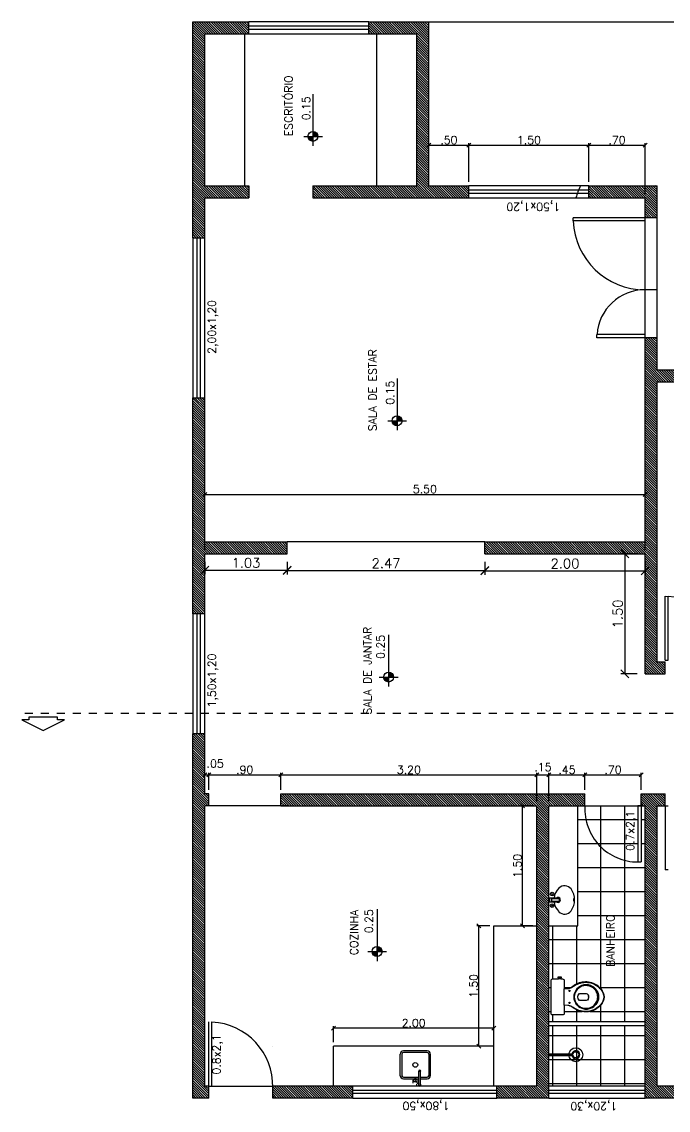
# Model space of a CAD drawing. Header units: metres. Extents: x 433 to 682, y 535 to 584.
# Drawn here: x 483.07 to 491.15, y 536.84 to 550.44 of the extents above; entities that cross this region are included whole.
import ezdxf

# ---------------------------------------------------------------- set-up
doc = ezdxf.new("R2010")
doc.units = ezdxf.units.M
doc.linetypes.add('ACAD_ISO02W100', pattern=[15, 12, -3])
doc.linetypes.add('DIVIDE', pattern=[1.25, 0.5, -0.25, 0, -0.25, 0, -0.25])
for name, color, linetype in [('ARQ-COTAS', 30, 'Continuous'), ('ARQ-ESQ-01', 1, 'ACAD_ISO02W100'), ('ARQ-ESQ-02', 2, 'Continuous'), ('ARQ-LINHACORTE', 3, 'DIVIDE'), ('ARQ-NIVEL', 1, 'Continuous'), ('ARQ-PECAS_SANITARIAS', 7, 'Continuous'), ('ARQ-PISO', 8, 'Continuous'), ('ARQ-TEXTO2', 2, 'Continuous'), ('ARQ-TEXTO3', 3, 'Continuous'), ('ARQ_ALVENARIA', 4, 'Continuous')]:
    doc.layers.add(name, color=color, linetype=linetype)
doc.styles.add('ROMANS', font='romans.shx')
doc.dimstyles.new('1-100', dxfattribs={"dimtxt": 0.12, "dimasz": 0.1, "dimexe": 0.05, "dimexo": 0.1, "dimgap": 0.03, "dimtad": 1, "dimzin": 5, "dimdsep": 46, "dimtxsty": 'ROMANS', "dimblk": 'OBLIQUE', "dimcen": 0, "dimclrd": 256, "dimclre": 256, "dimclrt": 2, "dimadec": 0, "dimazin": 0, "dimtfac": 1, "dimtofl": 0, "dimtmove": 2, "dimatfit": 3, "dimfxl": 0.04, "dimtolj": 1, "dimtzin": 1, "dimarcsym": 0})
doc.dimstyles.new('1-50', dxfattribs={"dimscale": 0.5, "dimtxt": 0.2, "dimasz": 0.1, "dimexe": 0.05, "dimexo": 0.1, "dimgap": 0.03, "dimtad": 1, "dimzin": 5, "dimdsep": 46, "dimtxsty": 'ROMANS', "dimblk": 'OBLIQUE', "dimcen": 0, "dimclrd": 256, "dimclre": 256, "dimclrt": 2, "dimadec": 0, "dimazin": 0, "dimtfac": 1, "dimtofl": 0, "dimtmove": 2, "dimatfit": 3, "dimfxl": 0.04, "dimtolj": 1, "dimtzin": 1, "dimarcsym": 0})
pattern_1 = [(135, (1067.208458, 24.169106), (-0.0148492424, -0.0148492424), [])]
pattern_2 = [(90, (1067.20846, 24.1691), (-0.3, 9e-17), []), (180, (1067.20846, 24.1691), (-1e-16, -0.3), [])]

# ---------------------------------------------------------------- blocks, each defined once
blk = doc.blocks.new('nivel planta')
at = {"layer": 'ARQ-NIVEL', "color": 1}
for p, q in [((0, 0), (-0.969, 0)), ((-0.884, 0.007), (-0.791, 0.007)), ((-0.883, 0.015), (-0.791, 0.015)), ((-0.882, 0.023), (-0.791, 0.023)), ((-0.88, 0.03), (-0.791, 0.03)), ((-0.876, 0.038), (-0.791, 0.038)), ((-0.873, 0.046), (-0.791, 0.046)), ((-0.868, 0.054), (-0.791, 0.054)), ((-0.861, 0.062), (-0.791, 0.062)), ((-0.854, 0.069), (-0.791, 0.069)), ((-0.844, 0.077), (-0.791, 0.077)), ((-0.83, 0.085), (-0.791, 0.085)), ((-0.791, 0.174), (-0.791, -0.179)), ((-0.791, -0.001), (-0.697, -0.001)), ((-0.791, -0.009), (-0.698, -0.009)), ((-0.791, -0.016), (-0.699, -0.016)), ((-0.791, -0.024), (-0.7, -0.024)), ((-0.791, -0.032), (-0.703, -0.032)), ((-0.791, -0.04), (-0.706, -0.04)), ((-0.791, -0.048), (-0.71, -0.048)), ((-0.791, -0.056), (-0.715, -0.056)), ((-0.791, -0.063), (-0.722, -0.063)), ((-0.791, -0.071), (-0.73, -0.071)), ((-0.791, -0.079), (-0.74, -0.079)), ((-0.791, -0.087), (-0.755, -0.087))]:
    blk.add_line(p, q, dxfattribs=at)
blk.add_circle((-0.791, 0), 0.0937, dxfattribs=at)
blk = doc.blocks.new('_Oblique')
at = {"color": 0, "linetype": 'ByBlock', "lineweight": -2}
blk.add_line((-0.5, -0.5), (0.5, 0.5), dxfattribs=at)
blk = doc.blocks.new('*D192')
at = {"layer": 'ARQ-COTAS', "lineweight": -2, "transparency": 16777216}
for p, q in [((485.359, 543.688), (485.359, 543.536)), ((486.389, 543.688), (486.389, 543.536)), ((485.359, 543.586), (486.389, 543.586))]:
    blk.add_line(p, q, dxfattribs=at)
at = {"layer": 'DEFPOINTS', "color": 0, "transparency": 16777216}
for p in [(485.359, 543.788), (486.389, 543.788), (486.389, 543.586)]:
    blk.add_point(p, dxfattribs=at)
at = {"layer": 'ARQ-COTAS', "lineweight": -2, "transparency": 16777216, "xscale": 0.1, "yscale": 0.1, "zscale": 0.1, "rotation": 180}
blk.add_blockref('_Oblique', (485.359, 543.586), dxfattribs=at)
at = {"layer": 'ARQ-COTAS', "lineweight": -2, "transparency": 16777216, "xscale": 0.1, "yscale": 0.1, "zscale": 0.1}
blk.add_blockref('_Oblique', (486.389, 543.586), dxfattribs=at)
at = {"layer": 'ARQ-COTAS', "color": 2, "transparency": 16777216, "insert": (485.874, 543.676), "char_height": 0.12, "attachment_point": 5, "style": 'ROMANS'}
blk.add_mtext('\\A1;1.03', dxfattribs=at)
blk = doc.blocks.new('*D193')
at = {"layer": 'ARQ-COTAS', "lineweight": -2, "transparency": 16777216}
for p, q in [((486.389, 543.688), (486.389, 543.531)), ((488.859, 543.688), (488.859, 543.531)), ((486.389, 543.581), (488.859, 543.581))]:
    blk.add_line(p, q, dxfattribs=at)
at = {"layer": 'DEFPOINTS', "color": 0, "transparency": 16777216}
for p in [(486.389, 543.788), (488.859, 543.788), (488.859, 543.581)]:
    blk.add_point(p, dxfattribs=at)
at = {"layer": 'ARQ-COTAS', "lineweight": -2, "transparency": 16777216, "xscale": 0.1, "yscale": 0.1, "zscale": 0.1, "rotation": 180}
blk.add_blockref('_Oblique', (486.389, 543.581), dxfattribs=at)
at = {"layer": 'ARQ-COTAS', "lineweight": -2, "transparency": 16777216, "xscale": 0.1, "yscale": 0.1, "zscale": 0.1}
blk.add_blockref('_Oblique', (488.859, 543.581), dxfattribs=at)
at = {"layer": 'ARQ-COTAS', "color": 2, "transparency": 16777216, "insert": (487.624, 543.671), "char_height": 0.12, "attachment_point": 5, "style": 'ROMANS'}
blk.add_mtext('\\A1;2.47', dxfattribs=at)
blk = doc.blocks.new('*D194')
at = {"layer": 'ARQ-COTAS', "lineweight": -2, "transparency": 16777216}
for p, q in [((488.859, 543.688), (488.859, 543.527)), ((490.859, 543.688), (490.859, 543.527)), ((488.859, 543.577), (490.859, 543.577))]:
    blk.add_line(p, q, dxfattribs=at)
at = {"layer": 'DEFPOINTS', "color": 0, "transparency": 16777216}
for p in [(488.859, 543.788), (490.859, 543.788), (490.859, 543.577)]:
    blk.add_point(p, dxfattribs=at)
at = {"layer": 'ARQ-COTAS', "lineweight": -2, "transparency": 16777216, "xscale": 0.1, "yscale": 0.1, "zscale": 0.1, "rotation": 180}
blk.add_blockref('_Oblique', (488.859, 543.577), dxfattribs=at)
at = {"layer": 'ARQ-COTAS', "lineweight": -2, "transparency": 16777216, "xscale": 0.1, "yscale": 0.1, "zscale": 0.1}
blk.add_blockref('_Oblique', (490.859, 543.577), dxfattribs=at)
at = {"layer": 'ARQ-COTAS', "color": 2, "transparency": 16777216, "insert": (489.859, 543.667), "char_height": 0.12, "attachment_point": 5, "style": 'ROMANS'}
blk.add_mtext('\\A1;2.00', dxfattribs=at)
blk = doc.blocks.new('*D195')
at = {"layer": 'ARQ-COTAS', "lineweight": -2, "transparency": 16777216}
for p, q in [((490.759, 543.788), (490.558, 543.788)), ((490.608, 543.788), (490.608, 542.288)), ((490.759, 542.288), (490.558, 542.288))]:
    blk.add_line(p, q, dxfattribs=at)
at = {"layer": 'DEFPOINTS', "color": 0, "transparency": 16777216}
for p in [(490.859, 543.788), (490.608, 542.288), (490.859, 542.288)]:
    blk.add_point(p, dxfattribs=at)
at = {"layer": 'ARQ-COTAS', "lineweight": -2, "transparency": 16777216, "xscale": 0.1, "yscale": 0.1, "zscale": 0.1}
for p, rotation in [((490.608, 543.788), 90), ((490.608, 542.288), 270)]:
    blk.add_blockref('_Oblique', p, dxfattribs=dict(at, rotation=rotation))
at = {"layer": 'ARQ-COTAS', "color": 2, "transparency": 16777216, "insert": (490.518, 543.038), "char_height": 0.12, "attachment_point": 5, "rotation": 90, "style": 'ROMANS'}
blk.add_mtext('\\A1;1.50', dxfattribs=at)
blk = doc.blocks.new('*D198')
at = {"layer": 'ARQ-COTAS', "lineweight": -2, "transparency": 16777216}
for p, q in [((488.159, 548.438), (488.159, 548.919)), ((488.159, 548.894), (488.659, 548.894)), ((488.659, 548.438), (488.659, 548.919))]:
    blk.add_line(p, q, dxfattribs=at)
at = {"layer": 'DEFPOINTS', "color": 0, "transparency": 16777216}
for p in [(488.659, 548.894), (488.159, 548.388), (488.659, 548.388)]:
    blk.add_point(p, dxfattribs=at)
at = {"layer": 'ARQ-COTAS', "lineweight": -2, "transparency": 16777216, "xscale": 0.05, "yscale": 0.05, "zscale": 0.05, "rotation": 180}
blk.add_blockref('_Oblique', (488.159, 548.894), dxfattribs=at)
at = {"layer": 'ARQ-COTAS', "lineweight": -2, "transparency": 16777216, "xscale": 0.05, "yscale": 0.05, "zscale": 0.05}
blk.add_blockref('_Oblique', (488.659, 548.894), dxfattribs=at)
at = {"layer": 'ARQ-COTAS', "color": 2, "transparency": 16777216, "insert": (488.409, 548.959), "char_height": 0.1, "attachment_point": 5, "style": 'ROMANS'}
blk.add_mtext('\\A1;.50', dxfattribs=at)
blk = doc.blocks.new('*D199')
at = {"layer": 'ARQ-COTAS', "lineweight": -2, "transparency": 16777216}
for p, q in [((488.659, 548.438), (488.659, 548.919)), ((488.659, 548.894), (490.159, 548.894)), ((490.159, 548.438), (490.159, 548.919))]:
    blk.add_line(p, q, dxfattribs=at)
at = {"layer": 'DEFPOINTS', "color": 0, "transparency": 16777216}
for p in [(490.159, 548.894), (488.659, 548.388), (490.159, 548.388)]:
    blk.add_point(p, dxfattribs=at)
at = {"layer": 'ARQ-COTAS', "lineweight": -2, "transparency": 16777216, "xscale": 0.05, "yscale": 0.05, "zscale": 0.05, "rotation": 180}
blk.add_blockref('_Oblique', (488.659, 548.894), dxfattribs=at)
at = {"layer": 'ARQ-COTAS', "lineweight": -2, "transparency": 16777216, "xscale": 0.05, "yscale": 0.05, "zscale": 0.05}
blk.add_blockref('_Oblique', (490.159, 548.894), dxfattribs=at)
at = {"layer": 'ARQ-COTAS', "color": 2, "transparency": 16777216, "insert": (489.409, 548.959), "char_height": 0.1, "attachment_point": 5, "style": 'ROMANS'}
blk.add_mtext('\\A1;1.50', dxfattribs=at)
blk = doc.blocks.new('*D200')
at = {"layer": 'ARQ-COTAS', "lineweight": -2, "transparency": 16777216}
for p, q in [((490.159, 548.438), (490.159, 548.919)), ((490.159, 548.894), (490.859, 548.894)), ((490.859, 548.288), (490.859, 548.919))]:
    blk.add_line(p, q, dxfattribs=at)
at = {"layer": 'DEFPOINTS', "color": 0, "transparency": 16777216}
for p in [(490.859, 548.894), (490.159, 548.388), (490.859, 548.238)]:
    blk.add_point(p, dxfattribs=at)
at = {"layer": 'ARQ-COTAS', "lineweight": -2, "transparency": 16777216, "xscale": 0.05, "yscale": 0.05, "zscale": 0.05, "rotation": 180}
blk.add_blockref('_Oblique', (490.159, 548.894), dxfattribs=at)
at = {"layer": 'ARQ-COTAS', "lineweight": -2, "transparency": 16777216, "xscale": 0.05, "yscale": 0.05, "zscale": 0.05}
blk.add_blockref('_Oblique', (490.859, 548.894), dxfattribs=at)
at = {"layer": 'ARQ-COTAS', "color": 2, "transparency": 16777216, "insert": (490.509, 548.959), "char_height": 0.1, "attachment_point": 5, "style": 'ROMANS'}
blk.add_mtext('\\A1;.70', dxfattribs=at)
blk = doc.blocks.new('*D201')
at = {"layer": 'ARQ-COTAS', "lineweight": -2, "transparency": 16777216}
for p, q in [((485.359, 540.838), (485.359, 541.05)), ((485.359, 541.025), (485.409, 541.025)), ((485.409, 540.838), (485.409, 541.05))]:
    blk.add_line(p, q, dxfattribs=at)
at = {"layer": 'DEFPOINTS', "color": 0, "transparency": 16777216}
for p in [(485.409, 541.025), (485.359, 540.788), (485.409, 540.788)]:
    blk.add_point(p, dxfattribs=at)
at = {"layer": 'ARQ-COTAS', "lineweight": -2, "transparency": 16777216, "xscale": 0.05, "yscale": 0.05, "zscale": 0.05, "rotation": 180}
blk.add_blockref('_Oblique', (485.359, 541.025), dxfattribs=at)
at = {"layer": 'ARQ-COTAS', "lineweight": -2, "transparency": 16777216, "xscale": 0.05, "yscale": 0.05, "zscale": 0.05}
blk.add_blockref('_Oblique', (485.409, 541.025), dxfattribs=at)
at = {"layer": 'ARQ-COTAS', "color": 2, "transparency": 16777216, "insert": (485.489, 541.167), "char_height": 0.1, "attachment_point": 5, "style": 'ROMANS'}
blk.add_mtext('\\A1;.05', dxfattribs=at)
blk = doc.blocks.new('*D202')
at = {"layer": 'ARQ-COTAS', "lineweight": -2, "transparency": 16777216}
for p, q in [((485.409, 540.838), (485.409, 541.05)), ((485.409, 541.025), (486.309, 541.025)), ((486.309, 540.838), (486.309, 541.05))]:
    blk.add_line(p, q, dxfattribs=at)
at = {"layer": 'DEFPOINTS', "color": 0, "transparency": 16777216}
for p in [(486.309, 541.025), (485.409, 540.788), (486.309, 540.788)]:
    blk.add_point(p, dxfattribs=at)
at = {"layer": 'ARQ-COTAS', "lineweight": -2, "transparency": 16777216, "xscale": 0.05, "yscale": 0.05, "zscale": 0.05, "rotation": 180}
blk.add_blockref('_Oblique', (485.409, 541.025), dxfattribs=at)
at = {"layer": 'ARQ-COTAS', "lineweight": -2, "transparency": 16777216, "xscale": 0.05, "yscale": 0.05, "zscale": 0.05}
blk.add_blockref('_Oblique', (486.309, 541.025), dxfattribs=at)
at = {"layer": 'ARQ-COTAS', "color": 2, "transparency": 16777216, "insert": (485.859, 541.09), "char_height": 0.1, "attachment_point": 5, "style": 'ROMANS'}
blk.add_mtext('\\A1;.90', dxfattribs=at)
blk = doc.blocks.new('*D203')
at = {"layer": 'ARQ-COTAS', "lineweight": -2, "transparency": 16777216}
for p, q in [((486.309, 540.838), (486.309, 541.05)), ((486.309, 541.025), (489.509, 541.025)), ((489.509, 540.688), (489.509, 541.05))]:
    blk.add_line(p, q, dxfattribs=at)
at = {"layer": 'DEFPOINTS', "color": 0, "transparency": 16777216}
for p in [(489.509, 541.025), (486.309, 540.788), (489.509, 540.638)]:
    blk.add_point(p, dxfattribs=at)
at = {"layer": 'ARQ-COTAS', "lineweight": -2, "transparency": 16777216, "xscale": 0.05, "yscale": 0.05, "zscale": 0.05, "rotation": 180}
blk.add_blockref('_Oblique', (486.309, 541.025), dxfattribs=at)
at = {"layer": 'ARQ-COTAS', "lineweight": -2, "transparency": 16777216, "xscale": 0.05, "yscale": 0.05, "zscale": 0.05}
blk.add_blockref('_Oblique', (489.509, 541.025), dxfattribs=at)
at = {"layer": 'ARQ-COTAS', "color": 2, "transparency": 16777216, "insert": (487.909, 541.09), "char_height": 0.1, "attachment_point": 5, "style": 'ROMANS'}
blk.add_mtext('\\A1;3.20', dxfattribs=at)
blk = doc.blocks.new('*D204')
at = {"layer": 'ARQ-COTAS', "lineweight": -2, "transparency": 16777216}
for p, q in [((489.509, 540.688), (489.509, 541.05)), ((489.509, 541.025), (489.659, 541.025)), ((489.659, 540.688), (489.659, 541.05))]:
    blk.add_line(p, q, dxfattribs=at)
at = {"layer": 'DEFPOINTS', "color": 0, "transparency": 16777216}
for p in [(489.659, 541.025), (489.509, 540.638), (489.659, 540.638)]:
    blk.add_point(p, dxfattribs=at)
at = {"layer": 'ARQ-COTAS', "lineweight": -2, "transparency": 16777216, "xscale": 0.05, "yscale": 0.05, "zscale": 0.05, "rotation": 180}
blk.add_blockref('_Oblique', (489.509, 541.025), dxfattribs=at)
at = {"layer": 'ARQ-COTAS', "lineweight": -2, "transparency": 16777216, "xscale": 0.05, "yscale": 0.05, "zscale": 0.05}
blk.add_blockref('_Oblique', (489.659, 541.025), dxfattribs=at)
at = {"layer": 'ARQ-COTAS', "color": 2, "transparency": 16777216, "insert": (489.584, 541.123), "char_height": 0.1, "attachment_point": 5, "style": 'ROMANS'}
blk.add_mtext('\\A1;.15', dxfattribs=at)
blk = doc.blocks.new('*D205')
at = {"layer": 'ARQ-COTAS', "lineweight": -2, "transparency": 16777216}
for p, q in [((489.659, 540.688), (489.659, 541.05)), ((489.659, 541.025), (490.109, 541.025)), ((490.109, 540.838), (490.109, 541.05))]:
    blk.add_line(p, q, dxfattribs=at)
at = {"layer": 'DEFPOINTS', "color": 0, "transparency": 16777216}
for p in [(490.109, 541.025), (490.109, 540.788), (489.659, 540.638)]:
    blk.add_point(p, dxfattribs=at)
at = {"layer": 'ARQ-COTAS', "lineweight": -2, "transparency": 16777216, "xscale": 0.05, "yscale": 0.05, "zscale": 0.05, "rotation": 180}
blk.add_blockref('_Oblique', (489.659, 541.025), dxfattribs=at)
at = {"layer": 'ARQ-COTAS', "lineweight": -2, "transparency": 16777216, "xscale": 0.05, "yscale": 0.05, "zscale": 0.05}
blk.add_blockref('_Oblique', (490.109, 541.025), dxfattribs=at)
at = {"layer": 'ARQ-COTAS', "color": 2, "transparency": 16777216, "insert": (489.884, 541.09), "char_height": 0.1, "attachment_point": 5, "style": 'ROMANS'}
blk.add_mtext('\\A1;.45', dxfattribs=at)
blk = doc.blocks.new('*D206')
at = {"layer": 'ARQ-COTAS', "lineweight": -2, "transparency": 16777216}
for p, q in [((490.109, 540.838), (490.109, 541.05)), ((490.109, 541.025), (490.809, 541.025)), ((490.809, 540.838), (490.809, 541.05))]:
    blk.add_line(p, q, dxfattribs=at)
at = {"layer": 'DEFPOINTS', "color": 0, "transparency": 16777216}
for p in [(490.809, 541.025), (490.109, 540.788), (490.809, 540.788)]:
    blk.add_point(p, dxfattribs=at)
at = {"layer": 'ARQ-COTAS', "lineweight": -2, "transparency": 16777216, "xscale": 0.05, "yscale": 0.05, "zscale": 0.05, "rotation": 180}
blk.add_blockref('_Oblique', (490.109, 541.025), dxfattribs=at)
at = {"layer": 'ARQ-COTAS', "lineweight": -2, "transparency": 16777216, "xscale": 0.05, "yscale": 0.05, "zscale": 0.05}
blk.add_blockref('_Oblique', (490.809, 541.025), dxfattribs=at)
at = {"layer": 'ARQ-COTAS', "color": 2, "transparency": 16777216, "insert": (490.459, 541.09), "char_height": 0.1, "attachment_point": 5, "style": 'ROMANS'}
blk.add_mtext('\\A1;.70', dxfattribs=at)
blk = doc.blocks.new('*D207')
at = {"layer": 'ARQ-COTAS', "lineweight": -2, "transparency": 16777216}
for p, q in [((485.359, 543.838), (485.359, 544.557)), ((485.359, 544.532), (490.859, 544.532)), ((490.859, 543.838), (490.859, 544.557))]:
    blk.add_line(p, q, dxfattribs=at)
at = {"layer": 'DEFPOINTS', "color": 0, "transparency": 16777216}
for p in [(490.859, 544.532), (485.359, 543.788), (490.859, 543.788)]:
    blk.add_point(p, dxfattribs=at)
at = {"layer": 'ARQ-COTAS', "lineweight": -2, "transparency": 16777216, "xscale": 0.05, "yscale": 0.05, "zscale": 0.05, "rotation": 180}
blk.add_blockref('_Oblique', (485.359, 544.532), dxfattribs=at)
at = {"layer": 'ARQ-COTAS', "lineweight": -2, "transparency": 16777216, "xscale": 0.05, "yscale": 0.05, "zscale": 0.05}
blk.add_blockref('_Oblique', (490.859, 544.532), dxfattribs=at)
at = {"layer": 'ARQ-COTAS', "color": 2, "transparency": 16777216, "insert": (488.109, 544.597), "char_height": 0.1, "attachment_point": 5, "style": 'ROMANS'}
blk.add_mtext('\\A1;5.50', dxfattribs=at)
blk = doc.blocks.new('*D209')
at = {"layer": 'ARQ-COTAS', "lineweight": -2, "transparency": 16777216}
for p, q in [((489.459, 540.638), (489.305, 540.638)), ((489.33, 539.138), (489.33, 540.638)), ((489.459, 539.138), (489.305, 539.138))]:
    blk.add_line(p, q, dxfattribs=at)
at = {"layer": 'DEFPOINTS', "color": 0, "transparency": 16777216}
for p in [(489.33, 540.638), (489.509, 540.638), (489.509, 539.138)]:
    blk.add_point(p, dxfattribs=at)
at = {"layer": 'ARQ-COTAS', "lineweight": -2, "transparency": 16777216, "xscale": 0.05, "yscale": 0.05, "zscale": 0.05}
for p, rotation in [((489.33, 540.638), 90), ((489.33, 539.138), 270)]:
    blk.add_blockref('_Oblique', p, dxfattribs=dict(at, rotation=rotation))
at = {"layer": 'ARQ-COTAS', "color": 2, "transparency": 16777216, "insert": (489.265, 539.888), "char_height": 0.1, "attachment_point": 5, "rotation": 90, "style": 'ROMANS'}
blk.add_mtext('\\A1;1.50', dxfattribs=at)
blk = doc.blocks.new('*D210')
at = {"layer": 'ARQ-COTAS', "lineweight": -2, "transparency": 16777216}
for p, q in [((486.969, 537.688), (486.969, 537.885)), ((488.969, 537.86), (486.969, 537.86)), ((488.969, 537.688), (488.969, 537.885))]:
    blk.add_line(p, q, dxfattribs=at)
at = {"layer": 'DEFPOINTS', "color": 0, "transparency": 16777216}
for p in [(486.969, 537.86), (486.969, 537.638), (488.969, 537.638)]:
    blk.add_point(p, dxfattribs=at)
at = {"layer": 'ARQ-COTAS', "lineweight": -2, "transparency": 16777216, "xscale": 0.05, "yscale": 0.05, "zscale": 0.05, "rotation": 180}
blk.add_blockref('_Oblique', (486.969, 537.86), dxfattribs=at)
at = {"layer": 'ARQ-COTAS', "lineweight": -2, "transparency": 16777216, "xscale": 0.05, "yscale": 0.05, "zscale": 0.05}
blk.add_blockref('_Oblique', (488.969, 537.86), dxfattribs=at)
at = {"layer": 'ARQ-COTAS', "color": 2, "transparency": 16777216, "insert": (487.969, 537.925), "char_height": 0.1, "attachment_point": 5, "style": 'ROMANS'}
blk.add_mtext('\\A1;2.00', dxfattribs=at)
blk = doc.blocks.new('*D211')
at = {"layer": 'ARQ-COTAS', "lineweight": -2, "transparency": 16777216}
for p, q in [((488.919, 539.138), (488.758, 539.138)), ((488.783, 537.638), (488.783, 539.138)), ((488.919, 537.638), (488.758, 537.638))]:
    blk.add_line(p, q, dxfattribs=at)
at = {"layer": 'DEFPOINTS', "color": 0, "transparency": 16777216}
for p in [(488.783, 539.138), (488.969, 539.138), (488.969, 537.638)]:
    blk.add_point(p, dxfattribs=at)
at = {"layer": 'ARQ-COTAS', "lineweight": -2, "transparency": 16777216, "xscale": 0.05, "yscale": 0.05, "zscale": 0.05}
for p, rotation in [((488.783, 539.138), 90), ((488.783, 537.638), 270)]:
    blk.add_blockref('_Oblique', p, dxfattribs=dict(at, rotation=rotation))
at = {"layer": 'ARQ-COTAS', "color": 2, "transparency": 16777216, "insert": (488.718, 538.388), "char_height": 0.1, "attachment_point": 5, "rotation": 90, "style": 'ROMANS'}
blk.add_mtext('\\A1;1.50', dxfattribs=at)

msp = doc.modelspace()

# ---------------------------------------------------------------- hatches: boundary and pattern name
at = {"layer": 'ARQ-PISO'}
h = msp.add_hatch(dxfattribs=at)
h.set_pattern_fill('_USER', color=256, scale=0.021, angle=495, pattern_type=0)
h.set_pattern_definition(pattern_1)
h.paths.add_polyline_path([(485.359, 545.738), (485.209, 545.738), (485.209, 543.038), (485.359, 543.038), (485.359, 543.788), (486.389, 543.788), (486.389, 543.938), (485.359, 543.938)])
h.paths.add_polyline_path([(485.909, 548.238), (485.909, 548.388), (485.359, 548.388), (485.359, 550.288), (485.909, 550.288), (485.909, 550.438), (485.209, 550.438), (485.209, 547.738), (485.359, 547.738), (485.359, 548.238)])
h.paths.add_polyline_path([(488.659, 548.238), (488.659, 548.388), (488.159, 548.388), (488.159, 550.438), (487.409, 550.438), (487.409, 550.288), (488.009, 550.288), (488.009, 548.388), (486.709, 548.388), (486.709, 548.238)])
h.paths.add_polyline_path([(495.009, 540.638), (495.009, 539.638), (495.159, 539.638), (495.159, 541.188), (495.009, 541.188), (495.009, 540.788), (493.259, 540.788), (492.059, 540.788), (492.059, 542.288), (492.159, 542.288), (492.159, 542.438), (491.909, 542.438), (491.909, 540.788), (491.909, 540.658, -0.006249), (491.909, 540.638)])
h.paths.add_polyline_path([(491.009, 537.138), (491.009, 540.638), (491.109, 540.638), (491.109, 540.788), (490.809, 540.788), (490.809, 540.638), (490.859, 540.638), (490.859, 536.988), (495.159, 536.988), (495.159, 538.138), (495.009, 538.138), (495.009, 537.138)])
h.paths.add_polyline_path([(495.159, 543.438), (495.009, 543.438), (495.009, 542.438), (492.959, 542.438), (492.959, 542.308, -0.006249), (492.959, 542.288), (495.009, 542.288), (495.009, 541.888), (495.159, 541.888)])
h.paths.add_polyline_path([(489.509, 540.638), (489.509, 539.138), (489.509, 537.138), (489.009, 537.138), (489.009, 536.988), (489.659, 536.988), (489.659, 536.988), (489.659, 540.638), (490.109, 540.638), (490.109, 540.788), (486.309, 540.788), (486.309, 540.638)])
h = msp.add_hatch(dxfattribs=at)
h.set_pattern_fill('_USER', color=256, scale=0.021, angle=495, pattern_type=0)
h.set_pattern_definition(pattern_1)
h.paths.add_polyline_path([(490.159, 548.388), (490.159, 548.238), (490.859, 548.238), (490.859, 547.988), (490.859, 547.988), (491.009, 547.988), (491.009, 548.388)], flags=17)
h.paths.add_polyline_path([(490.159, 548.388), (490.159, 548.238), (490.859, 548.238), (490.859, 547.988), (491.009, 547.988), (491.009, 548.388)], flags=17)
h.paths.add_polyline_path([(491.009, 546.088), (491.009, 546.488), (490.859, 546.488), (490.859, 543.938), (488.859, 543.938), (488.859, 543.788), (490.859, 543.788), (490.859, 542.288), (491.109, 542.288), (491.109, 542.438), (491.009, 542.438), (491.009, 545.938), (495.009, 545.938), (495.009, 544.938), (495.159, 544.938), (495.159, 544.938), (495.159, 546.088)])
h = msp.add_hatch(dxfattribs=at)
h.set_pattern_fill('_USER', color=256, scale=0.021, angle=495, pattern_type=0)
h.set_pattern_definition(pattern_1)
h.paths.add_polyline_path([(490.159, 548.388), (490.159, 548.238), (490.859, 548.238), (490.859, 547.988), (490.859, 547.988), (491.009, 547.988), (491.009, 548.388)])
h = msp.add_hatch(dxfattribs=at)
h.set_pattern_fill('_USER', color=256, scale=0.021, angle=495, pattern_type=0)
h.set_pattern_definition(pattern_1)
h.paths.add_polyline_path([(486.209, 537.138, -0.006249), (486.209, 537.118), (486.209, 536.988), (487.209, 536.988), (487.209, 537.138)])
h.paths.add_polyline_path([(485.209, 541.538), (485.209, 536.988), (485.409, 536.988), (485.409, 537.138), (485.359, 537.138), (485.359, 540.638), (485.409, 540.638), (485.409, 540.788), (485.359, 540.788), (485.359, 541.538)])
h = msp.add_hatch(dxfattribs=at)
h.set_pattern_fill('_USER', color=256, scale=0.3, angle=450, double=1, pattern_type=0)
h.set_pattern_definition(pattern_2)
h.paths.add_polyline_path([(490.109, 540.638), (490.019, 540.638), (490.019, 539.138), (489.659, 539.138), (489.659, 537.938), (490.859, 537.938), (490.859, 540.638), (490.809, 540.638), (490.809, 539.938), (490.769, 539.938, -0.432307)])
h.paths.add_polyline_path([(490.347, 538.251, -0.182004), (490.309, 538.151, -0.098298), (490.234, 538.092, -0.085166), (490.154, 538.067, -0.08648), (490.074, 538.069, -0.067868), (490.004, 538.091, -0.06199), (489.947, 538.125, 0.060779), (489.914, 538.141, 0.023796), (489.894, 538.145), (489.849, 538.149), (489.849, 538.045, -0.430132), (489.83, 538.026), (489.807, 538.026), (489.777, 538.026), (489.704, 538.026, -0.414559), (489.686, 538.044), (489.686, 538.251), (489.686, 538.458, -0.413869), (489.704, 538.476), (489.777, 538.476), (489.777, 538.488), (489.774, 538.488), (489.774, 538.504), (489.792, 538.504), (489.81, 538.504), (489.81, 538.488), (489.807, 538.488), (489.807, 538.476), (489.83, 538.476, -0.424217), (489.849, 538.458), (489.849, 538.354), (489.894, 538.357, 0.023796), (489.914, 538.362, 0.060779), (489.947, 538.378, -0.06199), (490.004, 538.412, -0.067868), (490.074, 538.434, -0.08648), (490.154, 538.436, -0.085166), (490.234, 538.41, -0.098298), (490.309, 538.351, -0.182004)], flags=16)
h.paths.add_polyline_path([(490.278, 538.251, -0.150886), (490.254, 538.17, -0.13332), (490.204, 538.121, -0.096291), (490.154, 538.102, -0.1), (490.094, 538.102, -0.167158), (490.009, 538.151, -0.18052), (489.972, 538.251, -0.18052), (490.009, 538.351, -0.167158), (490.094, 538.401, -0.1), (490.154, 538.401, -0.096291), (490.204, 538.381, -0.13332), (490.254, 538.332, -0.150886)], flags=0)
h.paths.add_polyline_path([(490.268, 538.251, -0.104122), (490.254, 538.191, -0.171119), (490.184, 538.12, -0.149476), (490.094, 538.108, -0.162455), (490.015, 538.151, -0.186957), (489.976, 538.251, -0.186957), (490.015, 538.351, -0.162455), (490.094, 538.394, -0.149476), (490.184, 538.383, -0.171119), (490.254, 538.312, -0.104122)], flags=0)
h.paths.add_polyline_path([(490.148, 538.225, -0.319808), (490.124, 538.207), (490.039, 538.207, -0.393258), (490.039, 538.296), (490.122, 538.296, -0.343295), (490.148, 538.278, -0.173308)], flags=0)
h.paths.add_polyline_path([(489.916, 538.319, -1), (489.916, 538.334, -1)], flags=0)
h.paths.add_polyline_path([(489.916, 538.169, -1), (489.916, 538.184, -1)], flags=0)
h.paths.add_polyline_path([(490.109, 540.638, 0.432307), (490.769, 539.938), (490.769, 540.638)], flags=17)
h.paths.add_polyline_path([(490.502, 538.582), (490.502, 539.327), (490.352, 539.327), (490.352, 538.582)], flags=24)
h = msp.add_hatch(dxfattribs=at)
h.set_pattern_fill('_USER', color=256, scale=0.3, angle=450, double=1, pattern_type=0)
h.set_pattern_definition(pattern_2)
h.paths.add_polyline_path([(489.659, 537.888), (489.659, 537.138), (490.859, 537.138), (490.859, 537.888)])

# ---------------------------------------------------------------- linework, layer by layer
for p, q in [((489.791, 539.487), (489.664, 539.487)), ((489.664, 539.487), (489.664, 539.439)), ((489.791, 539.441), (489.791, 539.487)), ((489.664, 539.439), (489.791, 539.439)), ((489.692, 539.447), (489.791, 539.447)), ((489.791, 539.439), (489.791, 539.441))]:
    msp.add_line(p, q)
msp.add_lwpolyline([(489.791, 539.479), (489.692, 539.479), (489.692, 539.447)])
for centre, radius in [((489.698, 539.536), 0.0231), ((489.698, 539.536), 0.0054), ((489.698, 539.536), 0.0054), ((489.698, 539.536), 0.0054), ((489.698, 539.393), 0.0231), ((489.698, 539.393), 0.0054), ((489.698, 539.393), 0.0054), ((489.698, 539.393), 0.0054)]:
    msp.add_circle(centre, radius)
for centre, radius, start, end in [((489.932, 539.464), 0.21, 135.5567, 173.628), ((489.854, 539.54), 0.101, 36.7509, 135.5567), ((489.752, 539.464), 0.228, 323.2491, 36.7509), ((489.772, 539.464), 0.0308, 231.9257, 130.8806), ((489.772, 539.464), 0.0212, 332.3883, 27.6117), ((489.97, 539.479), 0.00192, 4.2454, 184.2454), ((489.763, 539.464), 0.206, 355.7546, 4.2454), ((489.763, 539.464), 0.21, 355.7546, 4.2454), ((489.932, 539.464), 0.21, 186.6356, 224.4433), ((489.97, 539.448), 0.00192, 175.7546, 355.7546), ((489.854, 539.387), 0.101, 224.4433, 323.2491)]:
    msp.add_arc(centre, radius, start, end)
at = {"layer": 'ARQ-ESQ-01'}
for p, q in [((487.409, 550.438), (485.909, 550.438)), ((485.909, 550.288), (487.409, 550.288)), ((490.159, 548.388), (488.659, 548.388)), ((488.659, 548.238), (490.159, 548.238)), ((485.209, 547.738), (485.209, 545.738)), ((485.359, 545.738), (485.359, 547.738)), ((485.209, 543.038), (485.209, 541.538)), ((485.359, 541.538), (485.359, 543.038)), ((489.009, 537.138), (487.209, 537.138)), ((490.859, 537.138), (489.659, 537.138)), ((487.209, 536.988), (489.009, 536.988)), ((489.659, 536.988), (490.859, 536.988))]:
    msp.add_line(p, q, dxfattribs=at)
for centre, radius, start, end in [((490.859, 547.988), 0.899, 182.5511, 270), ((490.859, 546.488), 0.601, 89.9999, 176.1858), ((491.109, 542.458), 0.8, 358.5679, 87.1349), ((490.768, 540.598), 0.66, 176.557, 270.0737), ((485.409, 537.138), 0.8, 358.5679, 87.1349)]:
    msp.add_arc(centre, radius, start, end, dxfattribs=at)
at = {"layer": 'ARQ-ESQ-02'}
for p, q in [((487.409, 550.383), (485.909, 550.383)), ((487.409, 550.343), (485.909, 550.343)), ((490.159, 548.333), (488.659, 548.333)), ((490.159, 548.293), (488.659, 548.293)), ((490.859, 547.988), (489.96, 547.988)), ((489.961, 547.948), (489.961, 547.988)), ((490.859, 547.948), (489.961, 547.948)), ((485.264, 545.738), (485.264, 547.738)), ((485.304, 545.738), (485.304, 547.738)), ((490.259, 546.488), (490.259, 546.528)), ((490.859, 546.528), (490.259, 546.528)), ((490.859, 546.488), (490.259, 546.488)), ((490.859, 546.488), (490.859, 546.528)), ((491.109, 542.458), (491.109, 543.258)), ((491.149, 542.458), (491.149, 543.258)), ((485.264, 541.538), (485.264, 543.038)), ((485.304, 541.538), (485.304, 543.038)), ((491.109, 542.458), (491.149, 542.458)), ((490.769, 540.638), (490.769, 539.938)), ((490.809, 540.638), (490.769, 540.638)), ((490.809, 540.638), (490.809, 539.938)), ((491.109, 540.638), (491.109, 539.838)), ((491.109, 540.638), (491.149, 540.638)), ((490.769, 539.938), (490.809, 539.938)), ((491.149, 539.838), (491.109, 539.838)), ((485.409, 537.138), (485.409, 537.938)), ((485.449, 537.138), (485.449, 537.938)), ((485.409, 537.138), (485.449, 537.138)), ((489.009, 537.083), (487.209, 537.083)), ((489.009, 537.043), (487.209, 537.043)), ((490.859, 537.083), (489.659, 537.083)), ((490.859, 537.043), (489.659, 537.043))]:
    msp.add_line(p, q, dxfattribs=at)
at = {"layer": 'ARQ-LINHACORTE', "ltscale": 0.1}
msp.add_line((483.11, 541.797), (497.961, 541.8), dxfattribs=at)
at = {"layer": 'ARQ-LINHACORTE', "linetype": 'ByBlock'}
msp.add_lwpolyline([(483.518, 541.749), (483.162, 541.749), (483.162, 541.716), (483.073, 541.716), (483.34, 541.582), (483.607, 541.716), (483.518, 541.716), (483.518, 541.749)], dxfattribs=at)
at = {"layer": 'ARQ-PECAS_SANITARIAS'}
for p, q in [((485.859, 548.388), (485.859, 550.288)), ((487.509, 548.388), (487.509, 550.288)), ((491.109, 543.258), (491.149, 543.257)), ((490.019, 539.138), (490.019, 540.638)), ((488.969, 537.138), (488.969, 539.138)), ((488.969, 539.138), (489.509, 539.138)), ((489.659, 539.138), (490.019, 539.138)), ((486.209, 537.638), (486.209, 537.638)), ((488.969, 537.638), (486.969, 537.638)), ((486.969, 537.138), (486.969, 537.638)), ((488.137, 537.577), (487.842, 537.577)), ((487.802, 537.267), (487.802, 537.537)), ((487.822, 537.537), (487.822, 537.267)), ((488.137, 537.557), (487.842, 537.557)), ((488.157, 537.537), (488.157, 537.267)), ((488.177, 537.537), (488.177, 537.267)), ((489.66, 537.539), (489.959, 537.539)), ((489.66, 537.529), (489.957, 537.529)), ((489.66, 537.519), (489.959, 537.519)), ((488.034, 537.153), (488.034, 537.323)), ((488.054, 537.153), (488.054, 537.323)), ((487.842, 537.247), (488.034, 537.247)), ((487.842, 537.227), (487.982, 537.227)), ((487.964, 537.172), (487.964, 537.21)), ((487.997, 537.227), (488.034, 537.227)), ((488.007, 537.153), (488.007, 537.16)), ((488.014, 537.172), (488.014, 537.21)), ((488.034, 537.168), (488.014, 537.168)), ((488.054, 537.247), (488.137, 537.247)), ((488.054, 537.227), (488.137, 537.227)), ((488.044, 537.138), (488.001, 537.138))]:
    msp.add_line(p, q, dxfattribs=at)
for points in [[(490.347, 538.251, -0.182004), (490.309, 538.151, -0.098298), (490.234, 538.092, -0.085166), (490.154, 538.067, -0.08648), (490.074, 538.069, -0.067868), (490.004, 538.091, -0.06199), (489.947, 538.125, 0.060779), (489.914, 538.141, 0.023796), (489.894, 538.145), (489.849, 538.149), (489.849, 538.044, -0.424217), (489.83, 538.026), (489.807, 538.026), (489.777, 538.026), (489.704, 538.026, -0.418036), (489.686, 538.044), (489.686, 538.251), (489.686, 538.458, -0.418036), (489.704, 538.476), (489.777, 538.476), (489.777, 538.488), (489.774, 538.488), (489.774, 538.504), (489.792, 538.504), (489.81, 538.504), (489.81, 538.488), (489.807, 538.488), (489.807, 538.476), (489.83, 538.476, -0.424217), (489.849, 538.458), (489.849, 538.354), (489.894, 538.357, 0.023796), (489.914, 538.362, 0.060779), (489.947, 538.378, -0.06199), (490.004, 538.412, -0.067868), (490.074, 538.434, -0.08648), (490.154, 538.436, -0.085166), (490.234, 538.41, -0.098298), (490.309, 538.351, -0.182004)], [(490.234, 538.41, 0.085166), (490.154, 538.436, 0.08648), (490.074, 538.434, 0.067868), (490.004, 538.412, 0.06199), (489.947, 538.378, -0.016617), (489.941, 538.37, 0.020523), (489.964, 538.384, -0.048524), (490.014, 538.411, -0.075808), (490.094, 538.433, -0.05), (490.154, 538.432, -0.109053), (490.254, 538.393, -0.065752), (490.303, 538.351, -0.016028), (490.312, 538.348, 0.102933)], [(489.972, 538.251, 0.18052), (490.009, 538.151, 0.167158), (490.094, 538.102, 0.1), (490.154, 538.102, 0.096291), (490.204, 538.121, 0.13332), (490.254, 538.17, 0.150886), (490.278, 538.251, 0.150886), (490.254, 538.332, 0.13332), (490.204, 538.381, 0.096291), (490.154, 538.401, 0.1), (490.094, 538.401, 0.167158), (490.009, 538.351, 0.18052)], [(490.154, 538.401, -0.096291), (490.204, 538.381, -0.13332), (490.254, 538.332, -0.150886), (490.278, 538.251, -0.150886), (490.254, 538.17, -0.13332), (490.204, 538.121, -0.096291), (490.154, 538.102, -0.1), (490.094, 538.102, -0.167158), (490.009, 538.151, -0.18052), (489.972, 538.251, -0.18052), (490.009, 538.351, -0.167158), (490.094, 538.401, -0.1)], [(489.976, 538.251, 0.186957), (490.015, 538.151, 0.162455), (490.094, 538.108, 0.149476), (490.184, 538.12, 0.171119), (490.254, 538.191, 0.104122), (490.268, 538.251, 0.104122), (490.254, 538.312, 0.171119), (490.184, 538.383, 0.149476), (490.094, 538.394, 0.162455), (490.015, 538.351, 0.186957)], [(489.976, 538.251, -0.186957), (490.015, 538.351, -0.162455), (490.094, 538.394, -0.149476), (490.184, 538.383, -0.171119), (490.254, 538.312, -0.104122), (490.268, 538.251, -0.104122), (490.254, 538.191, -0.171119), (490.184, 538.12, -0.149476), (490.094, 538.108, -0.162455), (490.015, 538.151, -0.186957)], [(489.916, 538.319, -1), (489.916, 538.334, -1)], [(490.146, 538.221, -0.276984), (490.124, 538.207), (490.039, 538.207, -0.393258), (490.039, 538.296), (490.124, 538.296, -0.276984), (490.146, 538.281, -0.2)], [(490.148, 538.278, -0.173308), (490.148, 538.225, -0.319808), (490.124, 538.207), (490.039, 538.207, -0.393258), (490.039, 538.296), (490.122, 538.296, -0.343295)], [(489.916, 538.169, -1), (489.916, 538.184, -1)], [(488.014, 537.21, 0.133256), (488.013, 537.216, 0.106756), (488.007, 537.222, 0.082828), (487.999, 537.226, 0.071352), (487.989, 537.228, 0.071352), (487.979, 537.226, 0.082828), (487.972, 537.222, 0.106756), (487.966, 537.216, 0.133256), (487.964, 537.21, 0.133256), (487.966, 537.203, 0.106756), (487.972, 537.197, 0.082828), (487.979, 537.194, 0.071352), (487.989, 537.192, 0.071352), (487.999, 537.194, 0.082828), (488.007, 537.197, 0.106756), (488.013, 537.203, 0.133256)], [(487.982, 537.217, 0.133256), (487.982, 537.215, 0.106756), (487.984, 537.214, 0.082828), (487.986, 537.213, 0.071352), (487.989, 537.212, 0.071352), (487.992, 537.213, 0.082828), (487.995, 537.214, 0.106756), (487.996, 537.215, 0.133256), (487.997, 537.217, 0.133256), (487.996, 537.219, 0.106756), (487.995, 537.221, 0.082828), (487.992, 537.222, 0.071352), (487.989, 537.223, 0.071352), (487.986, 537.222, 0.082828), (487.984, 537.221, 0.106756), (487.982, 537.219, 0.133256)]]:
    msp.add_lwpolyline(points, format="xyb", close=True, dxfattribs=at)
for points in [[(489.777, 538.488), (489.807, 538.488)], [(489.807, 538.476), (489.777, 538.476)], [(489.849, 538.149), (489.849, 538.251), (489.849, 538.354)]]:
    msp.add_lwpolyline(points, dxfattribs=at)
msp.add_lwpolyline([(489.896, 538.358, 0.148706), (489.944, 538.371, 0.01798), (489.964, 538.384, -0.048524), (490.014, 538.411, -0.075808), (490.094, 538.433, -0.05), (490.154, 538.432, -0.109053), (490.254, 538.393, -0.065752), (490.303, 538.351, -0.186957), (490.343, 538.251, -0.186957), (490.303, 538.151, -0.065752), (490.254, 538.109, -0.109053), (490.154, 538.071, -0.05), (490.094, 538.07, -0.075808), (490.014, 538.091, -0.048524), (489.964, 538.119, 0.01798), (489.944, 538.131, 0.148706), (489.896, 538.145, 0.148706)], format="xyb", dxfattribs=at)
for centre, radius in [((489.916, 538.326), 0.0075), ((489.916, 538.176), 0.0075), ((489.995, 537.529), 0.0868), ((489.995, 537.529), 0.0381), ((489.995, 537.529), 0.0381), ((487.989, 537.402), 0.03)]:
    msp.add_circle(centre, radius, dxfattribs=at)
for centre, radius, start, end in [((487.842, 537.537), 0.04, 90, 180), ((488.137, 537.537), 0.04, 0, 90), ((489.995, 537.529), 0.0509, 191.3268, 168.6732), ((487.842, 537.537), 0.02, 90, 180), ((488.137, 537.537), 0.02, 0, 90), ((488.044, 537.323), 0.0125, 323.1301, 216.8699), ((488.044, 537.323), 0.01, 0.0001, 180.0001), ((487.842, 537.267), 0.04, 180, 270), ((487.842, 537.267), 0.02, 180, 270), ((487.989, 537.153), 0.0175, 301.0027, 0), ((487.989, 537.153), 0.035, 25.3769, 44.4153), ((488.044, 537.153), 0.015, 131.8103, 48.1897), ((488.044, 537.153), 0.01, 180.0002, 0.0002), ((488.137, 537.267), 0.04, 270, 0), ((488.137, 537.267), 0.02, 270, 0), ((488.001, 537.128), 0.01, 90, 114.62)]:
    msp.add_arc(centre, radius, start, end, dxfattribs=at)
at = {"layer": 'ARQ-PISO'}
for p, q in [((490.859, 546.488), (490.859, 547.988)), ((491.009, 546.488), (491.009, 547.988)), ((488.859, 543.938), (486.389, 543.938)), ((486.409, 540.638), (485.409, 540.638)), ((490.109, 540.638), (490.809, 540.638)), ((490.859, 537.938), (489.659, 537.938)), ((490.859, 537.888), (489.659, 537.888)), ((485.409, 537.138), (486.209, 537.138))]:
    msp.add_line(p, q, dxfattribs=at)
msp.add_arc((490.859, 547.988), 0.899, 153.5702, 163.8479, dxfattribs=at)
at = {"layer": 'ARQ_ALVENARIA'}
for p, q in [((485.209, 550.438), (485.909, 550.438)), ((485.209, 547.738), (485.209, 550.438)), ((485.909, 550.288), (485.909, 550.438)), ((487.409, 550.438), (488.159, 550.438)), ((487.409, 550.288), (487.409, 550.438)), ((488.159, 548.388), (488.159, 550.438)), ((488.159, 550.438), (495.159, 550.438)), ((485.359, 550.288), (485.909, 550.288)), ((485.359, 548.388), (485.359, 550.288)), ((487.409, 550.288), (488.009, 550.288)), ((488.009, 548.388), (488.009, 550.288)), ((485.359, 548.388), (485.909, 548.388)), ((485.909, 548.388), (485.909, 548.238)), ((486.709, 548.388), (488.009, 548.388)), ((486.709, 548.388), (486.709, 548.238)), ((488.159, 548.388), (488.659, 548.388)), ((488.659, 548.238), (488.659, 548.388)), ((490.159, 548.388), (491.009, 548.388)), ((490.159, 548.238), (490.159, 548.388)), ((491.009, 547.988), (491.009, 548.388)), ((485.359, 548.238), (485.909, 548.238)), ((485.359, 547.738), (485.359, 548.238)), ((486.709, 548.238), (488.659, 548.238)), ((490.159, 548.238), (490.859, 548.238)), ((490.859, 547.988), (490.859, 548.238)), ((491.009, 547.988), (490.859, 547.988)), ((485.209, 547.738), (485.359, 547.738)), ((491.009, 547.088), (490.859, 547.088)), ((490.859, 543.938), (490.859, 546.488)), ((491.009, 546.488), (490.859, 546.488)), ((491.009, 546.088), (491.009, 546.488)), ((491.009, 546.088), (495.159, 546.088)), ((491.009, 545.938), (495.009, 545.938)), ((491.009, 542.438), (491.009, 545.938)), ((485.209, 545.738), (485.359, 545.738)), ((485.209, 543.038), (485.209, 545.738)), ((485.359, 543.938), (485.359, 545.738)), ((485.359, 543.938), (486.389, 543.938)), ((486.389, 543.788), (486.389, 543.938)), ((488.859, 543.938), (490.859, 543.938)), ((488.859, 543.788), (488.859, 543.938)), ((485.359, 543.788), (486.389, 543.788)), ((485.359, 543.038), (485.359, 543.788)), ((488.859, 543.788), (490.859, 543.788)), ((490.859, 542.288), (490.859, 543.788)), ((485.359, 543.038), (485.209, 543.038)), ((491.009, 542.438), (491.109, 542.438)), ((491.109, 542.288), (491.109, 542.438)), ((490.859, 542.288), (491.109, 542.288)), ((485.209, 536.988), (485.209, 541.538)), ((485.359, 541.538), (485.209, 541.538)), ((485.359, 540.788), (485.359, 541.538)), ((485.409, 540.788), (485.359, 540.788)), ((485.409, 540.638), (485.409, 540.788)), ((486.309, 540.638), (486.309, 540.788)), ((486.309, 540.788), (490.109, 540.788)), ((490.109, 540.638), (490.109, 540.788)), ((490.809, 540.788), (491.109, 540.788)), ((490.809, 540.638), (490.809, 540.788)), ((491.109, 540.638), (491.109, 540.788)), ((485.359, 537.138), (485.359, 540.638)), ((485.409, 540.638), (485.359, 540.638)), ((486.309, 540.638), (489.509, 540.638)), ((489.509, 539.138), (489.509, 540.638)), ((489.659, 536.988), (489.659, 540.638)), ((489.659, 540.638), (490.109, 540.638)), ((490.809, 540.638), (490.859, 540.638)), ((490.859, 536.988), (490.859, 540.638)), ((491.009, 537.138), (491.009, 540.638)), ((491.009, 540.638), (491.109, 540.638)), ((489.509, 537.138), (489.509, 539.138)), ((485.409, 537.138), (485.359, 537.138)), ((485.409, 536.988), (485.409, 537.138)), ((486.209, 536.988), (486.209, 537.138)), ((487.209, 537.138), (486.209, 537.138)), ((487.209, 536.988), (487.209, 537.138)), ((489.509, 537.138), (489.009, 537.138)), ((489.009, 536.988), (489.009, 537.138)), ((495.009, 537.138), (491.009, 537.138)), ((485.409, 536.988), (485.209, 536.988)), ((487.209, 536.988), (486.209, 536.988)), ((489.659, 536.988), (489.009, 536.988)), ((495.159, 536.988), (490.859, 536.988))]:
    msp.add_line(p, q, dxfattribs=at)

# ---------------------------------------------------------------- block references
at = {"layer": 'ARQ-NIVEL', "xscale": 0.6666666000000134, "yscale": 0.6666666000000134, "zscale": 0.6666666000000134, "rotation": 90}
for p in [(486.711, 549.533), (487.761, 545.979), (487.656, 542.776), (487.511, 539.346)]:
    msp.add_blockref('nivel planta', p, dxfattribs=at)

# ---------------------------------------------------------------- texts
at = {"layer": 'ARQ-NIVEL', "color": 2, "char_height": 0.1, "attachment_point": 9, "rotation": 90, "style": 'ROMANS'}
for s, insert in [('0.15', (486.676, 549.506)), ('0.15', (487.725, 545.952)), ('0.25', (487.606, 542.776)), ('0.25', (487.46, 539.347))]:
    msp.add_mtext(s, dxfattribs=dict(at, insert=insert))
at = {"layer": 'ARQ-TEXTO2', "char_height": 0.1, "width": 0.96563, "attachment_point": 7, "style": 'ROMANS'}
for s, insert, rotation in [('1,50x1,20', (489.8, 548.204), 180), ('2,00x1,20', (485.528, 546.288), 90), ('1,50x1,20', (485.528, 541.869), 90), ('1,80x,50', (488.417, 536.969), 180), ('1,20x,30', (490.513, 536.966), 180)]:
    msp.add_mtext(s, dxfattribs=dict(at, insert=insert, rotation=rotation))
at = {"layer": 'ARQ-TEXTO2', "char_height": 0.1, "rotation": 90, "style": 'ROMANS'}
for s, insert, attachment_point in [('0.7x2,1', (490.754, 540.578), 9), ('0.8x2,1', (485.585, 537.282), 7)]:
    msp.add_mtext(s, dxfattribs=dict(at, insert=insert, attachment_point=attachment_point))
at = {"layer": 'ARQ-TEXTO3', "char_height": 0.1, "attachment_point": 5, "rotation": 90, "style": 'ROMANS'}
for s, insert in [('ESCRITÓRIO', (486.406, 549.387)), ('SALA DE ESTAR', (487.456, 545.833)), ('SALA DE JANTAR', (487.391, 542.329)), ('COZINHA', (487.224, 539.056)), ('BANHEIRO', (490.427, 538.954))]:
    msp.add_mtext(s, dxfattribs=dict(at, insert=insert))

# ---------------------------------------------------------------- dimensions: what is measured, and where the dimension line sits
at = {"layer": 'ARQ-COTAS'}
for base, p1, p2, angle, dimstyle, picture, middle in [((488.659, 548.894), (488.159, 548.388), (488.659, 548.388), 180, '1-50', '*D198', (488.409, 548.959)), ((490.159, 548.894), (488.659, 548.388), (490.159, 548.388), 180, '1-50', '*D199', (489.409, 548.959)), ((490.859, 548.894), (490.159, 548.388), (490.859, 548.238), 180, '1-50', '*D200', (490.509, 548.959)), ((490.859, 544.532), (485.359, 543.788), (490.859, 543.788), 180, '1-50', '*D207', (488.109, 544.597)), ((490.608, 542.288), (490.859, 543.788), (490.859, 542.288), 90, '1-100', '*D195', (490.518, 543.038)), ((486.389, 543.586), (485.359, 543.788), (486.389, 543.788), 180, '1-100', '*D192', (485.874, 543.676)), ((488.859, 543.581), (486.389, 543.788), (488.859, 543.788), 180, '1-100', '*D193', (487.624, 543.671)), ((490.859, 543.577), (488.859, 543.788), (490.859, 543.788), 180, '1-100', '*D194', (489.859, 543.667)), ((486.309, 541.025), (485.409, 540.788), (486.309, 540.788), 180, '1-50', '*D202', (485.859, 541.09)), ((489.509, 541.025), (486.309, 540.788), (489.509, 540.638), 180, '1-50', '*D203', (487.909, 541.09)), ((489.659, 541.025), (489.509, 540.638), (489.659, 540.638), 180, '1-50', '*D204', (489.584, 541.123)), ((490.109, 541.025), (489.659, 540.638), (490.109, 540.788), 180, '1-50', '*D205', (489.884, 541.09)), ((490.809, 541.025), (490.109, 540.788), (490.809, 540.788), 180, '1-50', '*D206', (490.459, 541.09)), ((489.33, 540.638), (489.509, 539.138), (489.509, 540.638), 90, '1-50', '*D209', (489.265, 539.888)), ((488.783, 539.138), (488.969, 537.638), (488.969, 539.138), 90, '1-50', '*D211', (488.718, 538.388)), ((486.969, 537.86), (488.969, 537.638), (486.969, 537.638), 180, '1-50', '*D210', (487.969, 537.925))]:
    dim = msp.add_linear_dim(base=base, p1=p1, p2=p2, angle=angle, dimstyle=dimstyle, dxfattribs=at)
    dim.commit()
    dim.dimension.update_dxf_attribs({"geometry": picture, "text_midpoint": middle})
dim = msp.add_linear_dim(base=(485.409, 541.025), p1=(485.359, 540.788), p2=(485.409, 540.788), angle=180, dimstyle='1-50', dxfattribs=at)
dim.commit()
dim.dimension.update_dxf_attribs({"geometry": '*D201', "text_midpoint": (485.489, 541.167), "dimtype": 160})

doc.saveas('drawing.dxf')
